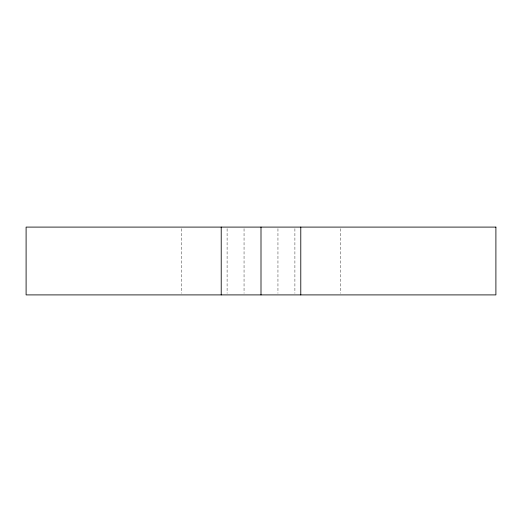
<?xml version="1.0" encoding="UTF-8"?>
<svg xmlns="http://www.w3.org/2000/svg" width="522" height="522" viewBox="0 0 522 522"><rect width="100%" height="100%" fill="white"/><g stroke="black" fill="none" stroke-linecap="round" stroke-linejoin="round"><path stroke-width="0.39" stroke-dasharray="2.61 1.96" d="M340.559 228.708L340.559 293.292M294.904 228.708L294.904 293.292M277.952 228.708L277.952 293.292M244.048 228.708L244.048 293.292M227.096 228.708L227.096 293.292M181.441 228.708L181.441 293.292"/><path stroke-width="0.78" d="M300.783 227.096L300.783 294.904M261 227.096L261 294.904M221.217 227.096L221.217 294.904M495.9 227.096L26.1 227.096L26.1 294.904L495.9 294.904L495.9 227.096"/></g></svg>
